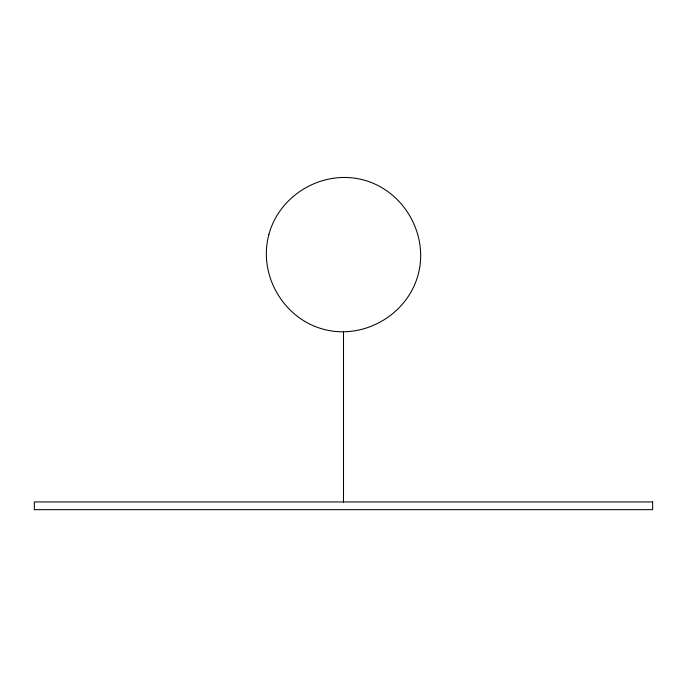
<?xml version="1.0" encoding="UTF-8"?>
<svg xmlns="http://www.w3.org/2000/svg" width="687" height="687" viewBox="0 0 687 687"><rect width="100%" height="100%" fill="white"/><g stroke="black" fill="none" stroke-linecap="round" stroke-linejoin="round"><path stroke-width="1.03" d="M343.5 331.778L343.5 502.163M268.849 234.619C258.02 274.809 283.276 318.553 323.5 329.271C363.689 340.099 407.434 314.844 418.151 274.62C428.98 234.43 403.724 190.685 363.5 179.968C323.311 169.139 279.566 194.395 268.849 234.619M652.65 501.939L34.35 501.939L34.35 509.668L652.65 509.668L652.65 501.939"/></g></svg>
